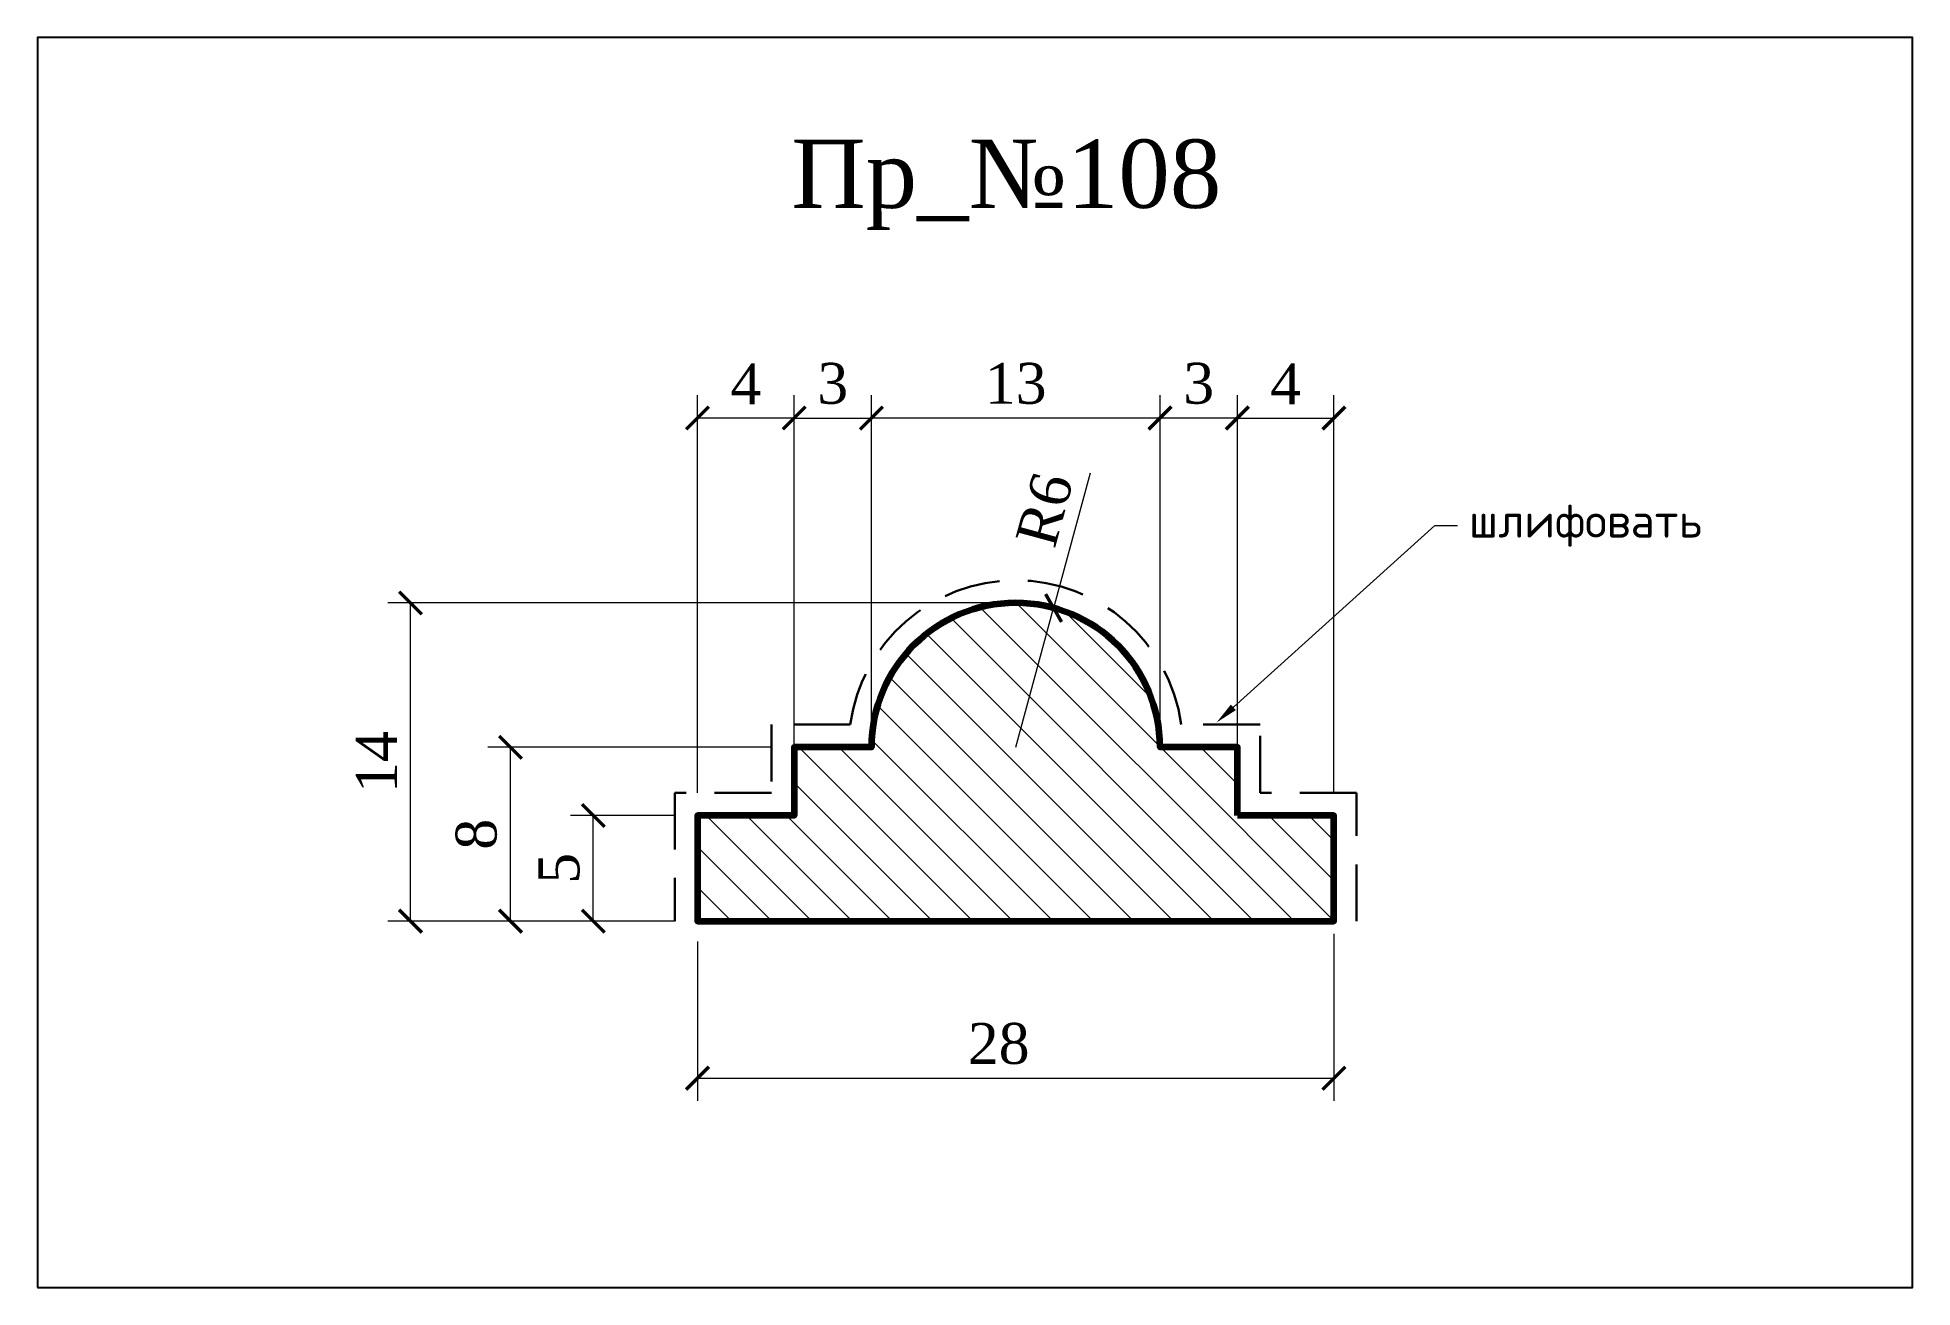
# Model space of a CAD drawing. Header units: millimetres. Extents: x 305911.1 to 305993.6, y -90742.5 to -90687.5.
import ezdxf
from ezdxf import colors
from ezdxf.entities.mleader import LeaderData, LeaderLine
from ezdxf.math import Vec2, Vec3

# ---------------------------------------------------------------- set-up
doc = ezdxf.new("R2010")
doc.units = ezdxf.units.MM
doc.header["$MEASUREMENT"] = 0
doc.linetypes.add('HIDDEN', pattern=[0.375, 0.25, -0.125])
doc.layers.add('Outside panel', color=7, linetype='Continuous', lineweight=18, true_color=0x7f5e57)
doc.layers.add('линия 50', color=1, linetype='Continuous', lineweight=211)
doc.layers.add('служебный слой РАЗМЕРЫ', color=7, linetype='Continuous', lineweight=9)
doc.layers.add('размеры в модели', color=7, linetype='Continuous')
doc.styles.add('ELECT', font='times.ttf')
doc.styles.get("Standard").update_dxf_attribs({"font": 'times.ttf'})
doc.styles.add('ЕСКД профили текст', font='isocpeur.ttf')
doc.dimstyles.new('M_1', dxfattribs={"dimtxt": 1.8, "dimasz": 1, "dimexe": 1, "dimexo": 1, "dimgap": 0.6, "dimtad": 1, "dimdec": 0, "dimdsep": 46, "dimtxsty": 'Standard', "dimblk": 'ARCHTICK', "dimcen": -5, "dimclrd": 7, "dimclre": 7, "dimclrt": 7, "dimadec": 0, "dimazin": 0, "dimtfac": 1, "dimtdec": 0, "dimtmove": 0, "dimatfit": 3, "dimfxl": 1, "dimtolj": 1, "dimtzin": 0, "dimlwd": 5, "dimlwe": 5, "dimarcsym": 0})

# ---------------------------------------------------------------- blocks, each defined once
blk = doc.blocks.new('_ArchTick')
at = {"color": 0, "linetype": 'ByBlock', "const_width": 0.15}
blk.add_lwpolyline([(-0.5, -0.5), (0.5, 0.5)], dxfattribs=at)
blk = doc.blocks.new('*D8')
at = {"layer": 'Defpoints', "color": 0, "ltscale": 1000, "transparency": 16777216}
for p in [(305940.168, -90704.284), (305940.168, -90721.771), (305944.418, -90721.771)]:
    blk.add_point(p, dxfattribs=at)
at = {"layer": 'размеры в модели', "color": 7, "lineweight": 5, "ltscale": 1000, "transparency": 16777216}
for p, q in [((305940.168, -90720.771), (305940.168, -90703.284)), ((305944.418, -90720.771), (305944.418, -90703.284)), ((305944.418, -90704.284), (305940.168, -90704.284))]:
    blk.add_line(p, q, dxfattribs=at)
at = {"layer": 'размеры в модели', "color": 7, "lineweight": 5, "ltscale": 1000, "transparency": 16777216, "rotation": 180}
blk.add_blockref('_ArchTick', (305940.168, -90704.284), dxfattribs=at)
at = {"layer": 'размеры в модели', "color": 7, "lineweight": 5, "ltscale": 1000, "transparency": 16777216}
blk.add_blockref('_ArchTick', (305944.418, -90704.284), dxfattribs=at)
at = {"layer": 'размеры в модели', "color": 7, "ltscale": 1000, "transparency": 16777216, "insert": (305942.293, -90702.784), "char_height": 1.8, "attachment_point": 5}
blk.add_mtext('\\A1;4', dxfattribs=at)
blk = doc.blocks.new('*D7')
at = {"layer": 'Defpoints', "color": 0, "ltscale": 1000, "transparency": 16777216}
for p in [(305947.818, -90704.284), (305944.418, -90718.771), (305947.818, -90718.771)]:
    blk.add_point(p, dxfattribs=at)
at = {"layer": 'размеры в модели', "color": 7, "lineweight": 5, "ltscale": 1000, "transparency": 16777216}
for p, q in [((305944.418, -90717.771), (305944.418, -90703.284)), ((305947.818, -90717.771), (305947.818, -90703.284)), ((305944.418, -90704.284), (305947.818, -90704.284))]:
    blk.add_line(p, q, dxfattribs=at)
at = {"layer": 'размеры в модели', "color": 7, "lineweight": 5, "ltscale": 1000, "transparency": 16777216, "rotation": 180}
blk.add_blockref('_ArchTick', (305944.418, -90704.284), dxfattribs=at)
at = {"layer": 'размеры в модели', "color": 7, "lineweight": 5, "ltscale": 1000, "transparency": 16777216}
blk.add_blockref('_ArchTick', (305947.818, -90704.284), dxfattribs=at)
at = {"layer": 'размеры в модели', "color": 7, "ltscale": 1000, "transparency": 16777216, "insert": (305946.118, -90702.768), "char_height": 1.8, "attachment_point": 5}
blk.add_mtext('\\A1;3', dxfattribs=at)
blk = doc.blocks.new('*D5')
at = {"layer": 'Defpoints', "color": 0, "ltscale": 1000, "transparency": 16777216}
for p in [(305963.92, -90704.28), (305960.518, -90718.771), (305963.92, -90718.771)]:
    blk.add_point(p, dxfattribs=at)
at = {"layer": 'размеры в модели', "color": 7, "lineweight": 5, "ltscale": 1000, "transparency": 16777216}
for p, q in [((305960.518, -90717.771), (305960.518, -90703.28)), ((305963.92, -90717.771), (305963.92, -90703.28)), ((305960.518, -90704.28), (305963.92, -90704.28))]:
    blk.add_line(p, q, dxfattribs=at)
at = {"layer": 'размеры в модели', "color": 7, "lineweight": 5, "ltscale": 1000, "transparency": 16777216, "rotation": 180}
blk.add_blockref('_ArchTick', (305960.518, -90704.28), dxfattribs=at)
at = {"layer": 'размеры в модели', "color": 7, "lineweight": 5, "ltscale": 1000, "transparency": 16777216}
blk.add_blockref('_ArchTick', (305963.92, -90704.28), dxfattribs=at)
at = {"layer": 'размеры в модели', "color": 7, "ltscale": 1000, "transparency": 16777216, "insert": (305962.219, -90702.764), "char_height": 1.8, "attachment_point": 5}
blk.add_mtext('\\A1;3', dxfattribs=at)
blk = doc.blocks.new('*D4')
at = {"layer": 'Defpoints', "color": 0, "ltscale": 1000, "transparency": 16777216}
for p in [(305947.818, -90704.284), (305947.818, -90718.771), (305960.518, -90718.771)]:
    blk.add_point(p, dxfattribs=at)
at = {"layer": 'размеры в модели', "color": 7, "lineweight": 5, "ltscale": 1000, "transparency": 16777216}
for p, q in [((305947.818, -90717.771), (305947.818, -90703.284)), ((305960.518, -90717.771), (305960.518, -90703.284)), ((305960.518, -90704.284), (305947.818, -90704.284))]:
    blk.add_line(p, q, dxfattribs=at)
at = {"layer": 'размеры в модели', "color": 7, "lineweight": 5, "ltscale": 1000, "transparency": 16777216, "rotation": 180}
blk.add_blockref('_ArchTick', (305947.818, -90704.284), dxfattribs=at)
at = {"layer": 'размеры в модели', "color": 7, "lineweight": 5, "ltscale": 1000, "transparency": 16777216}
blk.add_blockref('_ArchTick', (305960.518, -90704.284), dxfattribs=at)
at = {"layer": 'размеры в модели', "color": 7, "ltscale": 1000, "transparency": 16777216, "insert": (305954.168, -90702.768), "char_height": 1.8, "attachment_point": 5}
blk.add_mtext('\\A1;13', dxfattribs=at)
blk = doc.blocks.new('*D3')
at = {"layer": 'Defpoints', "color": 0, "ltscale": 1000, "transparency": 16777216}
for p in [(305955.834, -90712.643), (305954.168, -90718.771)]:
    blk.add_point(p, dxfattribs=at)
at = {"layer": 'размеры в модели', "color": 7, "lineweight": 5, "ltscale": 1000, "transparency": 16777216}
for p in [(305957.449, -90706.705), (305954.168, -90718.771)]:
    blk.add_line(p, (305955.834, -90712.643), dxfattribs=at)
at = {"layer": 'размеры в модели', "color": 7, "lineweight": 5, "ltscale": 1000, "transparency": 16777216, "rotation": 254.7897754584717}
blk.add_blockref('_ArchTick', (305955.834, -90712.643), dxfattribs=at)
at = {"layer": 'размеры в модели', "color": 7, "ltscale": 1000, "transparency": 16777216, "insert": (305955.441, -90708.312), "char_height": 1.8, "attachment_point": 5, "rotation": 74.78978}
blk.add_mtext('\\A1;R6', dxfattribs=at)
blk = doc.blocks.new('*D2')
at = {"layer": 'Defpoints', "color": 0, "ltscale": 1000, "transparency": 16777216}
for p in [(305968.168, -90725.98), (305940.168, -90726.322), (305968.168, -90733.33)]:
    blk.add_point(p, dxfattribs=at)
at = {"layer": 'размеры в модели', "color": 7, "lineweight": 5, "ltscale": 1000, "transparency": 16777216}
for p, q in [((305940.168, -90727.322), (305940.168, -90734.33)), ((305968.168, -90726.98), (305968.168, -90734.33)), ((305940.168, -90733.33), (305968.168, -90733.33))]:
    blk.add_line(p, q, dxfattribs=at)
at = {"layer": 'размеры в модели', "color": 7, "lineweight": 5, "ltscale": 1000, "transparency": 16777216, "rotation": 180}
blk.add_blockref('_ArchTick', (305940.168, -90733.33), dxfattribs=at)
at = {"layer": 'размеры в модели', "color": 7, "lineweight": 5, "ltscale": 1000, "transparency": 16777216}
blk.add_blockref('_ArchTick', (305968.168, -90733.33), dxfattribs=at)
at = {"layer": 'размеры в модели', "color": 7, "ltscale": 1000, "transparency": 16777216, "insert": (305953.419, -90731.815), "char_height": 1.8, "attachment_point": 5}
blk.add_mtext('\\A1;28', dxfattribs=at)

msp = doc.modelspace()

# ---------------------------------------------------------------- hatches: boundary and pattern name
at = {"layer": 'Outside panel', "ltscale": 1000}
h = msp.add_hatch(dxfattribs=at)
h.set_pattern_fill('ANSI31', color=256, scale=10, angle=90)
h.set_pattern_definition([(135, (-4112.2803, 5219.1274), (-0.8838834765, -0.8838834765), [])])
edge = h.paths.add_edge_path()
edge.add_line((305963.92, -90721.771), (305963.92, -90718.771))
edge.add_line((305963.92, -90718.771), (305960.518, -90718.771))
edge.add_arc((305954.168, -90718.771), 6.35, 0, 180)
edge.add_line((305947.818, -90718.771), (305944.418, -90718.771))
edge.add_line((305944.418, -90718.771), (305944.418, -90721.771))
edge.add_line((305944.418, -90721.771), (305940.168, -90721.771))
edge.add_line((305940.168, -90721.771), (305940.168, -90726.421))
edge.add_line((305940.168, -90726.421), (305968.168, -90726.421))
edge.add_line((305968.168, -90726.421), (305968.168, -90721.771))
edge.add_line((305968.168, -90721.771), (305963.92, -90721.771))

# ---------------------------------------------------------------- linework, layer by layer
at = {"color": 6, "ltscale": 1000}
msp.add_lwpolyline([(305911.127, -90742.54), (305993.627, -90742.54), (305993.627, -90687.54), (305911.127, -90687.54)], close=True, dxfattribs=at)
at = {"layer": 'линия 50', "color": 1, "linetype": 'HIDDEN', "lineweight": 30, "ltscale": 10, "true_color": 0xff0909}
msp.add_lwpolyline([(305969.168, -90726.421), (305969.168, -90720.771), (305964.92, -90720.771), (305964.92, -90717.771), (305961.45, -90717.771, 0.872054), (305946.887, -90717.771), (305943.418, -90717.771), (305943.418, -90720.771), (305939.168, -90720.771), (305939.168, -90726.421)], format="xyb", dxfattribs=at)
at = {"layer": 'линия 50', "color": 7}
msp.add_lwpolyline([(305963.92, -90721.771), (305963.92, -90718.771), (305960.518, -90718.771, 1), (305947.818, -90718.771), (305944.418, -90718.771), (305944.418, -90721.771), (305940.168, -90721.771), (305940.168, -90726.421), (305968.168, -90726.421), (305968.168, -90721.771)], format="xyb", close=True, dxfattribs=at)

# ---------------------------------------------------------------- texts
at = {"color": 7, "ltscale": 1000, "style": 'ELECT'}
msp.add_text('Пр_№108', height=3, dxfattribs=at).set_placement((305944.292, -90695.035))

# ---------------------------------------------------------------- dimensions: what is measured, and where the dimension line sits
at = {"layer": 'размеры в модели', "color": 0, "ltscale": 1000}
for base, p1, p2, picture, middle in [((305940.168, -90704.284), (305944.418, -90721.771), (305940.168, -90721.771), '*D8', (305942.293, -90702.784)), ((305947.818, -90704.284), (305960.518, -90718.771), (305947.818, -90718.771), '*D4', (305954.168, -90702.768))]:
    dim = msp.add_linear_dim(base=base, p1=p1, p2=p2, dimstyle='M_1', override={"dimtxt": 1.8}, dxfattribs=at)
    dim.commit()
    dim.dimension.update_dxf_attribs({"geometry": picture, "text_midpoint": middle})
for base, p1, p2, picture, middle in [((305947.818, -90704.284), (305944.418, -90718.771), (305947.818, -90718.771), '*D7', (305946.118, -90704.284)), ((305963.92, -90704.28), (305960.518, -90718.771), (305963.92, -90718.771), '*D5', (305962.219, -90704.28)), ((305968.168, -90733.33), (305940.168, -90726.322), (305968.168, -90725.98), '*D2', (305953.419, -90733.33))]:
    dim = msp.add_linear_dim(base=base, p1=p1, p2=p2, dimstyle='M_1', override={"dimtxt": 1.8}, dxfattribs=at)
    dim.commit()
    dim.dimension.update_dxf_attribs({"geometry": picture, "text_midpoint": middle, "dimtype": 128})
msp.add_linear_dim(base=(305968.168, -90704.284), p1=(305963.92, -90721.771), p2=(305968.168, -90721.771), dimstyle='M_1', override={"dimtxt": 1.8}, dxfattribs=at).render()
dim = msp.add_radius_dim(center=(305954.168, -90718.771), mpoint=(305955.834, -90712.643), dimstyle='M_1', override={"dimtxt": 1.8}, dxfattribs=at)
dim.commit()
dim.dimension.update_dxf_attribs({"geometry": '*D3', "text_midpoint": (305955.441, -90708.312)})
for base, p2 in [((305927.538, -90712.421), (305954.168, -90712.421)), ((305931.94, -90718.771), (305944.418, -90718.771)), ((305935.582, -90721.771), (305940.168, -90721.771))]:
    msp.add_linear_dim(base=base, p1=(305940.168, -90726.421), p2=p2, angle=90, dimstyle='M_1', override={"dimtxt": 1.8}, dxfattribs=at).render()

# ---------------------------------------------------------------- leaders
at = {"layer": 'служебный слой РАЗМЕРЫ'}
ml = msp.add_multileader_mtext('Standard', dxfattribs=at)
ml.set_content('\\A1;шлифовать', color=256, style='ЕСКД профили текст')
ml.set_leader_properties(color=256, linetype='ByLayer', lineweight=-1)
ml.build(insert=Vec2(0, 0))
ml.multileader.update_dxf_attribs({"dogleg_length": 1, "arrow_head_size": 1})
ctx = ml.context
ctx.base_point, ctx.char_height, ctx.arrow_head_size, ctx.landing_gap_size, ctx.plane_origin = Vec3(305973.604, -90709.019), 1.5, 1, 0.5, Vec3(305987.079, -90682.851)
notes = []
notes.append((ctx, [(1, (1, 1, 0), (305972.604, -90709.019), (1, 0), 1, [(0, [(305963.003, -90717.682)], 0, [])])]))
ctx.mtext.insert, ctx.mtext.flow_direction = Vec3(305974.104, -90708.044), 5
for ctx, leaders in notes:
    for number, flags, end, landing, length, lines in leaders:
        leader = LeaderData()
        leader.index, (leader.has_last_leader_line, leader.has_dogleg_vector, leader.attachment_direction) = number, flags
        leader.last_leader_point, leader.dogleg_vector, leader.dogleg_length = Vec3(end), Vec3(landing), length
        for number, points, colour, breaks in lines:
            line = LeaderLine()
            line.index, line.vertices, line.color, line.breaks = number, Vec3.list(points), colors.encode_raw_color(colour), breaks
            leader.lines.append(line)
        ctx.leaders.append(leader)

doc.saveas('drawing.dxf')
